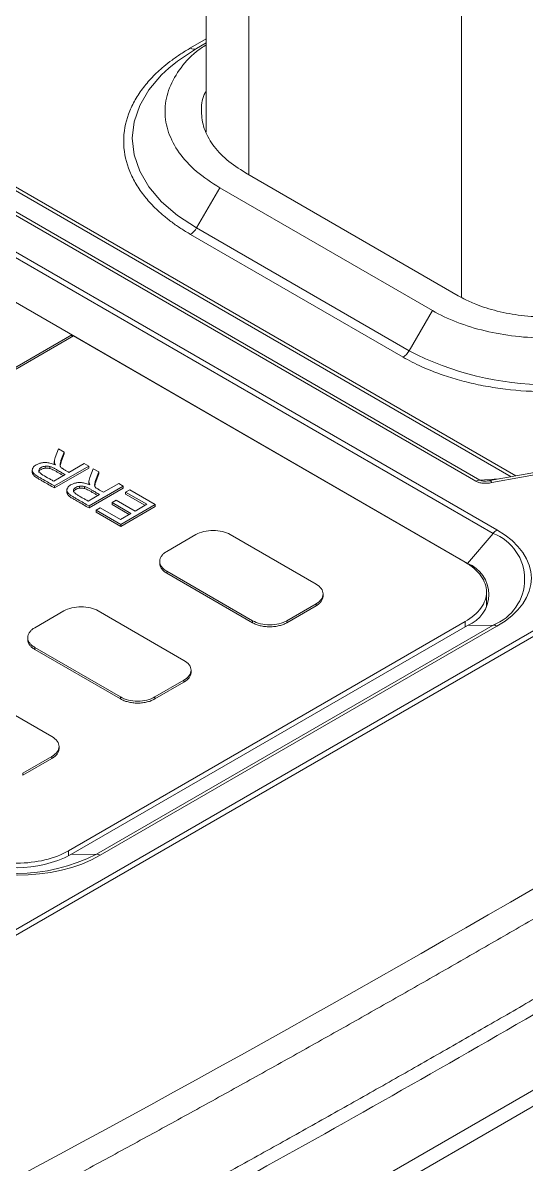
# Model space of a CAD drawing. Header units: millimetres. Extents: x 0 to 594, y 0 to 420.
# Drawn here: x 501.48 to 522.24, y 226.77 to 273.81 of the extents above; entities that cross this region are included whole.
import ezdxf

# ---------------------------------------------------------------- set-up
doc = ezdxf.new("R2010")
doc.units = ezdxf.units.MM
doc.header["$LTSCALE"] = 2

msp = doc.modelspace()

# ---------------------------------------------------------------- linework, layer by layer
at = {"color": 7, "linetype": 'Continuous', "lineweight": 15}
for p, q in [((462.965, 286.201), (520.873, 252.772)), ((521.035, 252.911), (463.127, 286.34)), ((520.161, 254.92), (466.607, 285.836)), ((520.334, 254.968), (466.78, 285.883)), ((503.497, 260.949), (461.815, 285.012)), ((519.817, 251.533), (461.909, 284.963)), ((509.046, 282.409), (509.046, 269.308)), ((461.594, 213.587), (565.171, 273.38)), ((461.777, 213.453), (565.354, 273.247)), ((508.644, 272.751), (509.046, 272.983)), ((519.43, 262.568), (510.662, 267.63)), ((508.644, 265.36), (509.601, 267.017)), ((518.37, 261.956), (509.601, 267.017)), ((508.644, 265.36), (517.412, 260.298)), ((517.162, 260.034), (508.394, 265.096)), ((517.412, 260.298), (518.37, 261.956)), ((482.894, 249.055), (503.497, 260.949)), ((482.965, 249.014), (503.568, 260.908)), ((503.497, 260.949), (503.497, 260.867)), ((519.723, 251.582), (503.568, 260.908)), ((502.952, 256.26), (502.813, 255.896)), ((503.187, 256.125), (502.952, 256.26)), ((503.08, 255.847), (503.187, 256.125)), ((503.187, 256.043), (503.08, 255.765)), ((503.187, 256.125), (503.187, 256.043)), ((526.601, 256.013), (520.734, 254.945)), ((526.69, 255.929), (520.824, 254.862)), ((502.397, 255.458), (502.397, 255.54)), ((502.592, 255.444), (502.592, 255.526)), ((502.779, 255.736), (502.779, 255.631)), ((502.78, 255.698), (502.78, 255.616)), ((502.784, 254.724), (504.198, 255.541)), ((504.198, 255.459), (502.784, 254.643)), ((503.08, 255.847), (503.08, 255.765)), ((504.011, 255.649), (503.383, 255.286)), ((504.198, 255.541), (504.011, 255.649)), ((504.198, 255.541), (504.198, 255.459)), ((504.379, 255.437), (504.24, 255.072)), ((504.614, 255.301), (504.379, 255.437)), ((501.871, 255.389), (501.871, 255.272)), ((501.908, 255.274), (501.908, 255.193)), ((503.221, 255.193), (502.753, 254.923)), ((504.507, 255.023), (504.614, 255.301)), ((504.614, 255.219), (504.507, 254.941)), ((504.507, 255.023), (504.507, 254.941)), ((504.614, 255.301), (504.614, 255.219)), ((502.784, 254.724), (502.784, 254.643)), ((503.298, 254.565), (503.298, 254.448)), ((503.824, 254.635), (503.824, 254.716)), ((504.019, 254.62), (504.019, 254.702)), ((504.206, 254.912), (504.206, 254.807)), ((504.207, 254.874), (504.207, 254.792)), ((504.211, 253.901), (505.625, 254.717)), ((505.625, 254.635), (504.211, 253.819)), ((505.438, 254.825), (504.81, 254.463)), ((505.625, 254.717), (505.438, 254.825)), ((505.625, 254.717), (505.625, 254.635)), ((505.887, 254.566), (505.72, 254.47)), ((506.942, 253.957), (505.887, 254.566)), ((520.751, 254.944), (520.522, 254.926)), ((520.725, 254.942), (520.734, 254.945)), ((503.335, 254.451), (503.335, 254.369)), ((504.648, 254.369), (504.18, 254.099)), ((505.324, 254.142), (505.158, 254.047)), ((505.158, 254.047), (505.941, 253.595)), ((505.158, 254.047), (505.158, 253.965)), ((506.107, 253.691), (505.324, 254.142)), ((505.72, 254.47), (506.588, 253.969)), ((505.72, 254.388), (505.72, 254.47)), ((506.517, 253.928), (505.72, 254.388)), ((504.211, 253.901), (504.211, 253.819)), ((504.672, 253.827), (504.505, 253.731)), ((504.505, 253.731), (505.528, 253.141)), ((504.505, 253.731), (504.505, 253.649)), ((505.528, 253.059), (504.505, 253.649)), ((505.507, 253.345), (504.672, 253.827)), ((505.87, 253.554), (505.158, 253.965)), ((505.941, 253.595), (505.507, 253.345)), ((505.528, 253.141), (506.942, 253.957)), ((506.942, 253.875), (505.528, 253.059)), ((506.588, 253.969), (506.107, 253.691)), ((506.942, 253.957), (506.942, 253.875)), ((505.528, 253.141), (505.528, 253.059)), ((508.621, 252.722), (507.419, 252.028)), ((510.036, 252.722), (513.571, 250.681)), ((520.873, 252.772), (519.817, 251.533)), ((507.126, 251.621), (507.126, 251.538)), ((510.955, 249.171), (507.419, 251.212)), ((507.419, 251.13), (507.419, 251.212)), ((510.955, 249.089), (507.419, 251.13)), ((513.864, 250.19), (513.864, 250.274)), ((520.602, 249.734), (520.602, 250.36)), ((513.571, 249.865), (512.369, 249.171)), ((513.571, 249.783), (512.369, 249.089)), ((513.571, 249.783), (513.571, 249.865)), ((503.177, 249.579), (501.975, 248.885)), ((504.591, 249.579), (508.126, 247.538)), ((503.363, 239.688), (519.723, 249.133)), ((503.457, 239.531), (519.817, 248.976)), ((520.873, 248.995), (504.512, 239.551)), ((504.674, 239.503), (521.035, 248.947)), ((510.955, 249.089), (510.955, 249.171)), ((512.369, 249.089), (512.369, 249.171)), ((520.873, 248.995), (519.817, 248.976)), ((501.682, 248.478), (501.682, 248.394)), ((505.51, 246.028), (501.975, 248.069)), ((501.975, 247.987), (501.975, 248.069)), ((505.51, 245.946), (501.975, 247.987)), ((508.419, 247.047), (508.419, 247.131)), ((508.126, 246.722), (506.924, 246.028)), ((508.126, 246.64), (506.924, 245.946)), ((508.126, 246.64), (508.126, 246.722)), ((499.146, 246.436), (502.682, 244.395)), ((505.51, 245.946), (505.51, 246.028)), ((506.924, 245.946), (506.924, 246.028)), ((502.975, 243.904), (502.975, 243.988)), ((502.682, 243.579), (501.48, 242.885)), ((502.682, 243.497), (501.48, 242.803)), ((502.682, 243.497), (502.682, 243.579)), ((501.48, 242.803), (501.48, 242.885)), ((504.512, 239.551), (503.457, 239.531)), ((533.582, 236.208), (514.315, 225.085)), ((533.843, 235.699), (514.576, 224.576))]:
    msp.add_line(p, q, dxfattribs=at)
at = {"color": 8, "linetype": 'Continuous', "lineweight": 15}
for p, q in [((521.614, 255.105), (468.863, 285.558)), ((469.036, 285.605), (521.808, 255.141)), ((510.803, 267.548), (510.803, 279.959)), ((519.572, 262.501), (519.572, 274.898)), ((508.394, 272.776), (509.046, 273.152)), ((521.111, 255.014), (520.334, 254.968)), ((519.723, 249.133), (519.723, 248.922)), ((503.363, 239.479), (503.363, 239.688))]:
    msp.add_line(p, q, dxfattribs=at)
at = {"color": 7, "linetype": 'Continuous', "lineweight": 15, "flags": 128}
msp.add_lwpolyline([(508.644, 272.751), (507.864, 272.237), (507.506, 271.948)], dxfattribs=at)
at = {"color": 8, "linetype": 'Continuous', "lineweight": 15, "flags": 128}
for points in [[(507.506, 271.948), (507.206, 271.669), (506.682, 271.055), (506.301, 270.408), (506.07, 269.737), (505.993, 269.055), (506.07, 268.373), (506.301, 267.703), (506.682, 267.055), (507.206, 266.442), (507.863, 265.874), (508.644, 265.36)], [(520.734, 254.945), (520.735, 254.945), (520.747, 254.945), (520.759, 254.941), (520.771, 254.932), (520.784, 254.92), (520.797, 254.904), (520.81, 254.885), (520.824, 254.862)]]:
    msp.add_lwpolyline(points, dxfattribs=at)
at = {"color": 7, "linetype": 'Continuous', "lineweight": 15}
for centre, radius, start, end in [((508.541, 272.98), 0.252, 234.3852, 294.3074), ((508.013, 265.708), 0.721, 301.9549, 331.1441), ((516.781, 260.646), 0.721, 301.9549, 331.1441), ((523.107, 271.233), 12.329, 242.4914, 297.5086), ((520.326, 254.658), 0.31, 88.5844, 122.2266), ((521.362, 252.365), 0.636, 120.9542, 140.2811), ((520.156, 250.883), 2.02, 290.7831, 69.2165), ((519.332, 250.254), 1.368, 290.784, 69.2162), ((520.866, 248.676), 0.319, 58.099, 88.8238), ((501.242, 245.863), 7.109, 242.6097, 297.3905), ((501.242, 243.806), 4.815, 242.6099, 297.39), ((504.506, 239.232), 0.319, 58.099, 88.8238)]:
    msp.add_arc(centre, radius, start, end, dxfattribs=at)
for points, knots in [([(509.601, 267.017), (509.265, 267.235), (508.593, 267.67), (507.889, 268.45), (507.445, 269.287), (507.297, 270.16), (507.443, 271.034), (507.895, 271.869), (508.44, 272.508), (508.908, 272.821), (509.046, 272.913)], [0, 0, 0, 0, 0.134771, 0.26954, 0.40431, 0.53908, 0.67385, 0.80862, 0.94339, 1, 1, 1, 1]), ([(508.394, 265.096), (508.327, 265.135), (508.193, 265.214), (508, 265.336), (507.813, 265.462), (507.633, 265.591), (507.46, 265.723), (507.173, 265.956), (506.802, 266.302), (506.394, 266.782), (506.065, 267.29), (505.739, 268.005), (505.572, 268.936), (505.739, 269.866), (506.065, 270.582), (506.394, 271.089), (506.802, 271.569), (507.223, 271.962), (507.63, 272.282), (507.996, 272.537), (508.261, 272.696), (508.394, 272.776)], [0, 0, 0, 0, 0.019453, 0.038872, 0.058274, 0.077679, 0.097104, 0.116567, 0.178312, 0.240094, 0.304414, 0.368769, 0.500007, 0.631244, 0.695564, 0.75992, 0.821665, 0.883447, 0.922314, 0.961117, 1, 1, 1, 1]), ([(510.662, 267.63), (510.391, 267.805), (509.85, 268.155), (509.284, 268.783), (508.922, 269.458), (508.818, 270.159), (508.865, 270.688), (509.018, 270.962), (509.046, 271.013)], [0, 0, 0, 0, 0.191233, 0.382465, 0.573699, 0.764935, 0.956168, 1, 1, 1, 1]), ([(526.784, 262.568), (526.727, 262.536), (526.614, 262.472), (526.434, 262.382), (526.248, 262.297), (525.983, 262.186), (525.629, 262.06), (525.17, 261.93), (524.683, 261.824), (523.998, 261.721), (523.107, 261.667), (522.216, 261.721), (521.531, 261.824), (521.045, 261.93), (520.585, 262.06), (520.209, 262.194), (519.903, 262.324), (519.658, 262.441), (519.506, 262.525), (519.43, 262.568)], [0, 0, 0, 0, 0.029159, 0.058265, 0.087379, 0.116562, 0.178293, 0.240089, 0.304395, 0.368765, 0.500004, 0.631242, 0.695548, 0.759918, 0.82165, 0.883446, 0.922307, 0.96111, 1, 1, 1, 1]), ([(518.37, 261.956), (518.99, 261.598), (519.733, 261.311), (521.353, 260.923), (522.23, 260.823), (523.984, 260.823), (524.861, 260.923), (526.481, 261.311), (527.224, 261.598), (527.845, 261.956)], [0, 0, 0, 0, 0.25, 0.25, 0.5, 0.5, 0.75, 0.75, 1, 1, 1, 1]), ([(529.052, 260.034), (528.991, 259.999), (528.869, 259.93), (528.679, 259.831), (528.485, 259.734), (528.285, 259.641), (528.081, 259.552), (527.72, 259.404), (527.184, 259.213), (526.441, 259.002), (525.655, 258.832), (524.548, 258.664), (523.107, 258.578), (521.666, 258.664), (520.559, 258.832), (519.773, 259.002), (519.03, 259.213), (518.422, 259.43), (517.927, 259.64), (517.531, 259.828), (517.286, 259.965), (517.162, 260.034)], [0, 0, 0, 0, 0.019452, 0.038871, 0.058273, 0.077678, 0.097103, 0.116567, 0.17831, 0.240094, 0.304411, 0.368769, 0.500007, 0.631244, 0.695562, 0.75992, 0.821663, 0.883447, 0.922313, 0.961116, 1, 1, 1, 1]), ([(501.885, 255.443), (501.88, 255.428), (501.87, 255.399), (501.87, 255.356), (501.881, 255.314), (501.899, 255.287), (501.908, 255.274)], [0, 0, 0, 0, 0.260564, 0.509636, 0.753791, 1, 1, 1, 1]), ([(502.391, 255.69), (502.367, 255.689), (502.32, 255.687), (502.252, 255.678), (502.187, 255.663), (502.125, 255.642), (502.055, 255.61), (501.983, 255.567), (501.919, 255.508), (501.896, 255.465), (501.885, 255.443)], [0, 0, 0, 0, 0.099863, 0.197791, 0.29582, 0.395978, 0.500169, 0.669435, 0.833651, 1, 1, 1, 1]), ([(502.753, 254.923), (502.711, 254.947), (502.627, 254.996), (502.453, 255.09), (502.301, 255.175), (502.195, 255.258), (502.154, 255.304), (502.135, 255.354), (502.144, 255.405), (502.179, 255.454), (502.237, 255.494), (502.31, 255.526), (502.368, 255.535), (502.397, 255.54)], [0, 0, 0, 0, 0.12499, 0.250282, 0.50002, 0.568522, 0.624947, 0.687393, 0.750021, 0.810491, 0.874879, 0.937398, 1, 1, 1, 1]), ([(502.397, 255.458), (502.368, 255.453), (502.31, 255.444), (502.237, 255.412), (502.179, 255.372), (502.144, 255.327), (502.142, 255.296), (502.141, 255.281)], [0, 0, 0, 0, 0.206932, 0.414775, 0.626996, 0.828744, 1, 1, 1, 1]), ([(502.823, 255.592), (502.793, 255.604), (502.735, 255.628), (502.646, 255.657), (502.559, 255.677), (502.474, 255.689), (502.418, 255.69), (502.391, 255.69)], [0, 0, 0, 0, 0.2347864, 0.4489391, 0.6452769, 0.8274477, 1, 1, 1, 1]), ([(502.397, 255.54), (502.413, 255.542), (502.445, 255.545), (502.494, 255.543), (502.544, 255.537), (502.576, 255.529), (502.592, 255.526)], [0, 0, 0, 0, 0.242627, 0.485495, 0.735765, 1, 1, 1, 1]), ([(502.592, 255.444), (502.576, 255.448), (502.544, 255.456), (502.494, 255.461), (502.445, 255.463), (502.413, 255.46), (502.397, 255.458)], [0, 0, 0, 0, 0.264235, 0.514505, 0.757373, 1, 1, 1, 1]), ([(502.592, 255.526), (502.611, 255.52), (502.65, 255.508), (502.708, 255.484), (502.763, 255.457), (502.832, 255.417), (502.933, 255.359), (503.07, 255.28), (503.17, 255.222), (503.221, 255.193)], [0, 0, 0, 0, 0.073728, 0.156428, 0.248952, 0.324491, 0.500157, 0.750078, 1, 1, 1, 1]), ([(503.15, 255.152), (503.112, 255.174), (503.034, 255.219), (502.922, 255.284), (502.832, 255.335), (502.754, 255.38), (502.683, 255.415), (502.621, 255.435), (502.592, 255.444)], [0, 0, 0, 0, 0.216876, 0.433752, 0.631318, 0.718215, 0.870117, 1, 1, 1, 1]), ([(502.813, 255.896), (502.802, 255.862), (502.78, 255.796), (502.78, 255.73), (502.78, 255.698)], [0, 0, 0, 0, 0.522906, 1, 1, 1, 1]), ([(502.78, 255.698), (502.782, 255.688), (502.786, 255.665), (502.801, 255.63), (502.815, 255.605), (502.823, 255.592)], [0, 0, 0, 0, 0.2824889, 0.6148953, 1, 1, 1, 1]), ([(503.021, 255.547), (503.018, 255.557), (503.013, 255.579), (503.014, 255.615), (503.018, 255.642), (503.021, 255.656)], [0, 0, 0, 0, 0.272753, 0.604911, 1, 1, 1, 1]), ([(503.021, 255.656), (503.025, 255.673), (503.034, 255.712), (503.054, 255.776), (503.071, 255.822), (503.08, 255.847)], [0, 0, 0, 0, 0.2701191, 0.6033632, 1, 1, 1, 1]), ([(503.08, 255.765), (503.067, 255.729), (503.044, 255.666), (503.027, 255.602), (503.021, 255.574)], [0, 0, 0, 0, 0.571182, 1, 1, 1, 1]), ([(503.069, 255.476), (503.058, 255.487), (503.037, 255.509), (503.026, 255.534), (503.021, 255.547)], [0, 0, 0, 0, 0.4797785, 1, 1, 1, 1]), ([(503.383, 255.286), (503.345, 255.308), (503.291, 255.339), (503.222, 255.379), (503.18, 255.403), (503.138, 255.428), (503.1, 255.45), (503.078, 255.468), (503.069, 255.476)], [0, 0, 0, 0, 0.355092, 0.500115, 0.642067, 0.750153, 0.892941, 1, 1, 1, 1]), ([(501.908, 255.193), (501.889, 255.219), (501.867, 255.253), (501.874, 255.287), (501.875, 255.294)], [0, 0, 0, 0, 0.809557, 1, 1, 1, 1]), ([(501.908, 255.274), (501.918, 255.262), (501.939, 255.237), (501.982, 255.199), (502.034, 255.161), (502.088, 255.125), (502.148, 255.09), (502.226, 255.046), (502.441, 254.924), (502.632, 254.813), (502.784, 254.724)], [0, 0, 0, 0, 0.054223, 0.113476, 0.178251, 0.248923, 0.30219, 0.375261, 0.500421, 1, 1, 1, 1]), ([(502.784, 254.643), (502.632, 254.731), (502.441, 254.842), (502.226, 254.965), (502.148, 255.009), (502.081, 255.048), (502.016, 255.091), (501.952, 255.141), (501.922, 255.176), (501.908, 255.193)], [0, 0, 0, 0, 0.499606, 0.624773, 0.697555, 0.751117, 0.84391, 0.926529, 1, 1, 1, 1]), ([(504.24, 255.072), (504.229, 255.038), (504.207, 254.973), (504.207, 254.906), (504.207, 254.874)], [0, 0, 0, 0, 0.522906, 1, 1, 1, 1]), ([(504.447, 254.832), (504.452, 254.85), (504.461, 254.888), (504.481, 254.952), (504.498, 254.998), (504.507, 255.023)], [0, 0, 0, 0, 0.270119, 0.603363, 1, 1, 1, 1]), ([(520.725, 254.942), (520.694, 254.938), (520.639, 254.93), (520.557, 254.925), (520.478, 254.926), (520.394, 254.937), (520.352, 254.958), (520.334, 254.968)], [0, 0, 0, 0, 0.253481, 0.454819, 0.613205, 0.827487, 1, 1, 1, 1]), ([(503.312, 254.619), (503.307, 254.604), (503.297, 254.576), (503.297, 254.532), (503.308, 254.49), (503.326, 254.464), (503.335, 254.451)], [0, 0, 0, 0, 0.260564, 0.509636, 0.753791, 1, 1, 1, 1]), ([(503.818, 254.866), (503.794, 254.865), (503.747, 254.864), (503.679, 254.854), (503.614, 254.839), (503.551, 254.818), (503.481, 254.787), (503.41, 254.743), (503.346, 254.684), (503.323, 254.641), (503.312, 254.619)], [0, 0, 0, 0, 0.099863, 0.197791, 0.29582, 0.395978, 0.500169, 0.669435, 0.833651, 1, 1, 1, 1]), ([(504.18, 254.099), (504.138, 254.123), (504.054, 254.172), (503.919, 254.245), (503.791, 254.316), (503.689, 254.381), (503.621, 254.434), (503.583, 254.478), (503.564, 254.521), (503.568, 254.55), (503.569, 254.564)], [0, 0, 0, 0, 0.171626, 0.343669, 0.530303, 0.686803, 0.780864, 0.858344, 0.929545, 1, 1, 1, 1]), ([(503.569, 254.564), (503.571, 254.57), (503.578, 254.592), (503.606, 254.63), (503.664, 254.67), (503.737, 254.702), (503.795, 254.711), (503.824, 254.716)], [0, 0, 0, 0, 0.081219, 0.303472, 0.540127, 0.769912, 1, 1, 1, 1]), ([(503.824, 254.635), (503.804, 254.632), (503.766, 254.626), (503.713, 254.609), (503.657, 254.584), (503.606, 254.549), (503.578, 254.511), (503.571, 254.488), (503.569, 254.482)], [0, 0, 0, 0, 0.153861, 0.305529, 0.460278, 0.695365, 0.918835, 1, 1, 1, 1]), ([(504.25, 254.768), (504.22, 254.781), (504.162, 254.805), (504.073, 254.833), (503.986, 254.853), (503.901, 254.865), (503.845, 254.866), (503.818, 254.866)], [0, 0, 0, 0, 0.234786, 0.448939, 0.645277, 0.827448, 1, 1, 1, 1]), ([(503.824, 254.716), (503.84, 254.718), (503.872, 254.721), (503.921, 254.719), (503.971, 254.713), (504.002, 254.706), (504.019, 254.702)], [0, 0, 0, 0, 0.242627, 0.485495, 0.735765, 1, 1, 1, 1]), ([(504.019, 254.62), (504.002, 254.624), (503.971, 254.632), (503.921, 254.638), (503.872, 254.639), (503.84, 254.636), (503.824, 254.635)], [0, 0, 0, 0, 0.264235, 0.514505, 0.757373, 1, 1, 1, 1]), ([(504.019, 254.702), (504.037, 254.696), (504.077, 254.684), (504.135, 254.66), (504.19, 254.634), (504.259, 254.593), (504.36, 254.535), (504.496, 254.456), (504.597, 254.398), (504.648, 254.369)], [0, 0, 0, 0, 0.073728, 0.156428, 0.248952, 0.324491, 0.500157, 0.750078, 1, 1, 1, 1]), ([(504.577, 254.328), (504.538, 254.351), (504.461, 254.395), (504.349, 254.46), (504.259, 254.512), (504.181, 254.557), (504.11, 254.591), (504.048, 254.611), (504.019, 254.62)], [0, 0, 0, 0, 0.216879, 0.433758, 0.631322, 0.718218, 0.870119, 1, 1, 1, 1]), ([(504.207, 254.874), (504.209, 254.864), (504.213, 254.842), (504.228, 254.806), (504.242, 254.782), (504.25, 254.768)], [0, 0, 0, 0, 0.282489, 0.614895, 1, 1, 1, 1]), ([(504.448, 254.723), (504.445, 254.733), (504.439, 254.755), (504.44, 254.792), (504.445, 254.818), (504.447, 254.832)], [0, 0, 0, 0, 0.2727528, 0.6049106, 1, 1, 1, 1]), ([(504.507, 254.941), (504.494, 254.905), (504.471, 254.842), (504.454, 254.778), (504.447, 254.751)], [0, 0, 0, 0, 0.571182, 1, 1, 1, 1]), ([(504.496, 254.652), (504.485, 254.663), (504.464, 254.685), (504.453, 254.71), (504.448, 254.723)], [0, 0, 0, 0, 0.479779, 1, 1, 1, 1]), ([(504.81, 254.463), (504.772, 254.485), (504.718, 254.516), (504.649, 254.555), (504.607, 254.58), (504.565, 254.604), (504.527, 254.627), (504.505, 254.645), (504.496, 254.652)], [0, 0, 0, 0, 0.355092, 0.500115, 0.642067, 0.750153, 0.892941, 1, 1, 1, 1]), ([(520.824, 254.862), (520.79, 254.856), (520.725, 254.845), (520.628, 254.836), (520.535, 254.833), (520.421, 254.839), (520.285, 254.86), (520.202, 254.9), (520.161, 254.92)], [0, 0, 0, 0, 0.148542, 0.287522, 0.418532, 0.543472, 0.774616, 1, 1, 1, 1]), ([(503.335, 254.369), (503.316, 254.396), (503.294, 254.429), (503.301, 254.464), (503.302, 254.47)], [0, 0, 0, 0, 0.80953, 1, 1, 1, 1]), ([(503.335, 254.451), (503.345, 254.438), (503.366, 254.413), (503.409, 254.376), (503.46, 254.337), (503.515, 254.302), (503.575, 254.267), (503.653, 254.223), (503.867, 254.1), (504.058, 253.989), (504.211, 253.901)], [0, 0, 0, 0, 0.054223, 0.113476, 0.178251, 0.248923, 0.30219, 0.375261, 0.500421, 1, 1, 1, 1]), ([(504.211, 253.819), (504.058, 253.907), (503.867, 254.018), (503.653, 254.141), (503.575, 254.185), (503.508, 254.224), (503.443, 254.267), (503.379, 254.318), (503.349, 254.352), (503.335, 254.369)], [0, 0, 0, 0, 0.499606, 0.624773, 0.697555, 0.751117, 0.84391, 0.926529, 1, 1, 1, 1]), ([(549.942, 253.649), (549.296, 253.233), (548.002, 252.401), (546.055, 251.159), (544.101, 249.923), (542.141, 248.692), (540.175, 247.466), (538.203, 246.246), (536.225, 245.032), (534.24, 243.823), (532.249, 242.619), (530.252, 241.421), (528.249, 240.229), (526.24, 239.042), (524.224, 237.86), (522.203, 236.684), (520.175, 235.514), (518.141, 234.348), (516.101, 233.189), (514.055, 232.035), (512.002, 230.886), (509.944, 229.743), (507.879, 228.605), (505.808, 227.473), (503.731, 226.346), (501.647, 225.225), (499.558, 224.109), (497.462, 222.998), (495.36, 221.894), (493.252, 220.794), (491.842, 220.066), (491.137, 219.701)], [0, 0, 0, 0, 0.034503, 0.069001, 0.103495, 0.137985, 0.172472, 0.206956, 0.241437, 0.275915, 0.310391, 0.344866, 0.379339, 0.41381, 0.448282, 0.482752, 0.517223, 0.551694, 0.586166, 0.620638, 0.655112, 0.689588, 0.724065, 0.758545, 0.793028, 0.827514, 0.862003, 0.896496, 0.930993, 0.965494, 1, 1, 1, 1]), ([(510.036, 252.722), (509.85, 252.829), (509.59, 252.891), (509.067, 252.891), (508.806, 252.829), (508.621, 252.722)], [0, 0, 0, 0, 0.5, 0.5, 1, 1, 1, 1]), ([(507.419, 252.028), (507.398, 252.015), (507.354, 251.989), (507.298, 251.945), (507.249, 251.899), (507.191, 251.831), (507.14, 251.738), (507.12, 251.62), (507.14, 251.502), (507.201, 251.393), (507.293, 251.293), (507.377, 251.239), (507.419, 251.212)], [0, 0, 0, 0, 0.060259, 0.120021, 0.179824, 0.240208, 0.369998, 0.50013, 0.629921, 0.760053, 0.879943, 1, 1, 1, 1]), ([(507.419, 251.13), (507.398, 251.144), (507.354, 251.17), (507.298, 251.214), (507.249, 251.26), (507.192, 251.328), (507.138, 251.421), (507.13, 251.499), (507.126, 251.539)], [0, 0, 0, 0, 0.120487, 0.239979, 0.359555, 0.48029, 0.739804, 1, 1, 1, 1]), ([(519.723, 249.133), (520.001, 249.293), (520.223, 249.485), (520.524, 249.904), (520.602, 250.131), (520.602, 250.584), (520.524, 250.811), (520.223, 251.229), (520.001, 251.422), (519.723, 251.582)], [0, 0, 0, 0, 0.25, 0.25, 0.5, 0.5, 0.75, 0.75, 1, 1, 1, 1]), ([(513.571, 249.865), (513.756, 249.972), (513.864, 250.122), (513.864, 250.424), (513.756, 250.574), (513.571, 250.681)], [0, 0, 0, 0, 0.5, 0.5, 1, 1, 1, 1]), ([(513.864, 250.192), (513.863, 250.172), (513.861, 250.133), (513.845, 250.074), (513.819, 250.017), (513.773, 249.947), (513.697, 249.864), (513.613, 249.81), (513.571, 249.783)], [0, 0, 0, 0, 0.13051, 0.259812, 0.389286, 0.520304, 0.759986, 1, 1, 1, 1]), ([(504.591, 249.579), (504.406, 249.686), (504.146, 249.748), (503.622, 249.748), (503.362, 249.686), (503.177, 249.579)], [0, 0, 0, 0, 0.5, 0.5, 1, 1, 1, 1]), ([(501.975, 248.885), (501.953, 248.872), (501.91, 248.846), (501.853, 248.802), (501.804, 248.756), (501.747, 248.688), (501.695, 248.595), (501.675, 248.477), (501.695, 248.359), (501.756, 248.249), (501.848, 248.15), (501.932, 248.096), (501.975, 248.069)], [0, 0, 0, 0, 0.060259, 0.120021, 0.179824, 0.240208, 0.369998, 0.50013, 0.629921, 0.760053, 0.879943, 1, 1, 1, 1]), ([(510.955, 249.171), (511.14, 249.064), (511.4, 249.002), (511.924, 249.002), (512.184, 249.064), (512.369, 249.171)], [0, 0, 0, 0, 0.5, 0.5, 1, 1, 1, 1]), ([(512.369, 249.089), (512.346, 249.077), (512.301, 249.052), (512.225, 249.019), (512.145, 248.991), (512.027, 248.958), (511.866, 248.928), (511.662, 248.916), (511.458, 248.928), (511.267, 248.963), (511.095, 249.016), (511.002, 249.065), (510.955, 249.089)], [0, 0, 0, 0, 0.060259, 0.120021, 0.179824, 0.240208, 0.369998, 0.50013, 0.629921, 0.760053, 0.879943, 1, 1, 1, 1]), ([(501.975, 247.987), (501.953, 248), (501.91, 248.027), (501.853, 248.07), (501.804, 248.117), (501.747, 248.185), (501.693, 248.277), (501.686, 248.356), (501.682, 248.395)], [0, 0, 0, 0, 0.120487, 0.239979, 0.359555, 0.48029, 0.739804, 1, 1, 1, 1]), ([(508.126, 246.722), (508.311, 246.829), (508.419, 246.979), (508.419, 247.281), (508.311, 247.431), (508.126, 247.538)], [0, 0, 0, 0, 0.5, 0.5, 1, 1, 1, 1]), ([(508.419, 247.048), (508.418, 247.029), (508.416, 246.989), (508.4, 246.931), (508.375, 246.874), (508.328, 246.803), (508.253, 246.721), (508.168, 246.667), (508.126, 246.64)], [0, 0, 0, 0, 0.13051, 0.259812, 0.389286, 0.520304, 0.759986, 1, 1, 1, 1]), ([(505.51, 246.028), (505.695, 245.921), (505.955, 245.859), (506.479, 245.859), (506.739, 245.921), (506.924, 246.028)], [0, 0, 0, 0, 0.5, 0.5, 1, 1, 1, 1]), ([(506.924, 245.946), (506.901, 245.934), (506.856, 245.909), (506.78, 245.876), (506.7, 245.848), (506.582, 245.815), (506.422, 245.785), (506.217, 245.773), (506.013, 245.785), (505.823, 245.82), (505.65, 245.873), (505.557, 245.922), (505.51, 245.946)], [0, 0, 0, 0, 0.060259, 0.120021, 0.179824, 0.240208, 0.369998, 0.50013, 0.629921, 0.760053, 0.879943, 1, 1, 1, 1]), ([(502.682, 243.579), (502.867, 243.685), (502.975, 243.836), (502.975, 244.138), (502.867, 244.288), (502.682, 244.395)], [0, 0, 0, 0, 0.5, 0.5, 1, 1, 1, 1]), ([(502.975, 243.905), (502.974, 243.885), (502.972, 243.846), (502.956, 243.788), (502.93, 243.731), (502.884, 243.66), (502.808, 243.578), (502.724, 243.524), (502.682, 243.497)], [0, 0, 0, 0, 0.13051, 0.259812, 0.389286, 0.520304, 0.759986, 1, 1, 1, 1]), ([(508.898, 225.864), (509.608, 226.256), (511.028, 227.04), (513.15, 228.223), (515.266, 229.411), (517.376, 230.605), (519.479, 231.804), (521.575, 233.01), (523.665, 234.221), (525.748, 235.438), (527.825, 236.66), (529.895, 237.889), (531.959, 239.123), (533.329, 239.95), (534.015, 240.364)], [0, 0, 0, 0, 0.083346, 0.1666865, 0.2500222, 0.3333544, 0.4166839, 0.5000117, 0.5833389, 0.6666665, 0.7499954, 0.8333266, 0.9166611, 1, 1, 1, 1]), ([(499.12, 239.688), (499.398, 239.528), (499.731, 239.399), (500.456, 239.226), (500.849, 239.181), (501.634, 239.181), (502.027, 239.226), (502.752, 239.399), (503.085, 239.528), (503.363, 239.688)], [0, 0, 0, 0, 0.25, 0.25, 0.5, 0.5, 0.75, 0.75, 1, 1, 1, 1])]:
    msp.add_open_spline(points, degree=3, knots=knots, dxfattribs=at)
for points in [[(490.653, 220.664), (511.098, 231.203), (530.682, 242.508), (549.4, 254.578)], [(521.035, 252.911), (522.929, 251.817), (522.929, 250.041), (521.035, 248.947)], [(504.674, 239.503), (502.78, 238.409), (499.703, 238.409), (497.809, 239.503)], [(534.279, 239.881), (526.062, 234.908), (517.68, 230.07), (509.15, 225.374)]]:
    msp.add_open_spline(points, degree=3, dxfattribs=at)

doc.saveas('drawing.dxf')
